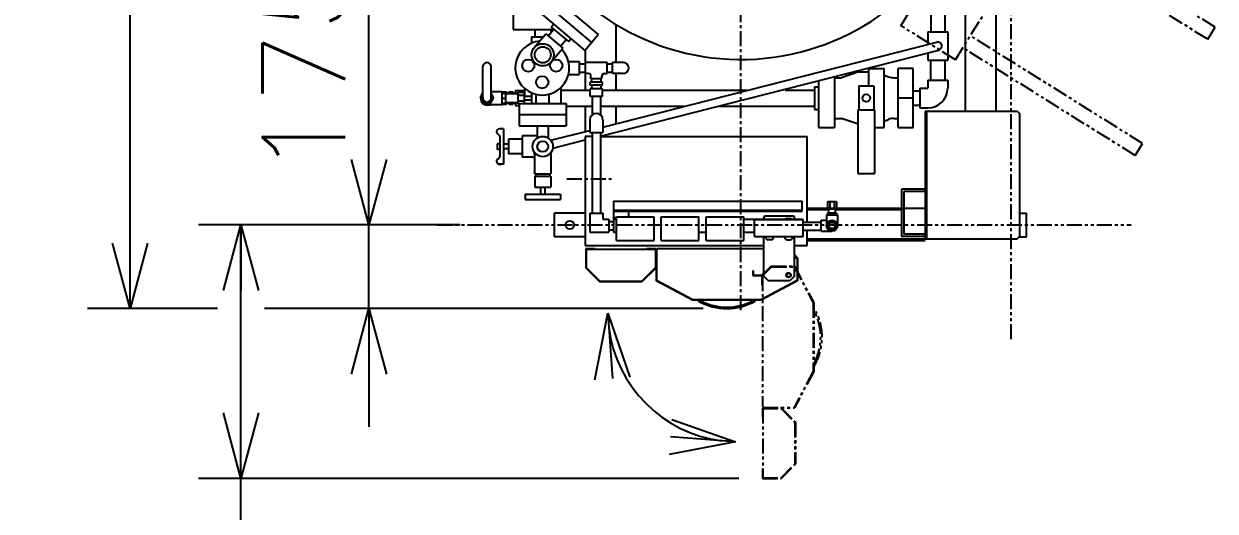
# Model space of a CAD drawing. Extents: x -1519 to 4918, y -4522 to 2416.
# Drawn here: x -1519 to 1005, y -1466 to -435 of the extents above; entities that cross this region are included whole.
import ezdxf
from ezdxf.enums import TextEntityAlignment as Align

# ---------------------------------------------------------------- set-up
doc = ezdxf.new("R2010")
doc.units = 0
for name, pattern in [('CENTER', [50.8, 31.75, -6.35, 6.35, -6.35]), ('DASHED', [19.05, 12.7, -6.35]), ('PHANTOM', [63.5, 31.75, -6.35, 6.35, -6.35, 6.35, -6.35])]:
    doc.linetypes.add(name, pattern=pattern)
doc.layers.get('0').update_dxf_attribs({"linetype": 'CONTINUOUS'})
doc.layers.get('DEFPOINTS').update_dxf_attribs({"linetype": 'CONTINUOUS'})
doc.layers.add('LY_1', color=7, linetype='CONTINUOUS')
doc.styles.add('MX_DIMTXSTY_2', font='txt.shx', dxfattribs={"width": 1.1, "bigfont": 'extfont.shx'})
doc.styles.add('MX_NOTE_STANDARD', font='txt.shx', dxfattribs={"bigfont": 'extfont.shx'})
doc.dimstyles.new('MXDIMSTYLE', dxfattribs={"dimscale": 50, "dimtxt": 4, "dimasz": 2.5, "dimexe": 1.8, "dimexo": 1, "dimgap": 1, "dimtad": 1, "dimblk1": 'OPEN30', "dimblk2": 'OPEN30', "dimsah": 1, "dimcen": 2.5, "dimazin": 3, "dimtfac": 1, "dimtmove": 0, "dimatfit": 3})

# ---------------------------------------------------------------- blocks, each defined once
blk = doc.blocks.new('_OPEN30')
at = {"color": 0, "linetype": 'BYBLOCK'}
for p, q in [((-1, 0.267949), (0, 0)), ((0, 0), (-1, -0.267949)), ((0, 0), (-1, 0))]:
    blk.add_line(p, q, dxfattribs=at)
blk = doc.blocks.new('*D2')
at = {"color": 110, "linetype": 'CONTINUOUS'}
blk.add_line((-1294.429968, -1037.699964), (-1294.429968, 1158.299959), dxfattribs=at)
at = {"layer": 'DEFPOINTS', "color": 0, "linetype": 'CONTINUOUS'}
for p in [(-1294.429968, 1158.299959), (-28.571448, 1158.299959), (-58.571692, -1037.699964)]:
    blk.add_point(p, dxfattribs=at)
at = {"color": 110, "linetype": 'CONTINUOUS', "xscale": 138.5, "yscale": 138.5, "zscale": 138.5}
for p, rotation in [((-1294.429968, 1158.299959), 90), ((-1294.429968, -1037.699964), 270)]:
    blk.add_blockref('_OPEN30', p, dxfattribs=dict(at, rotation=rotation))
at = {"color": 110, "linetype": 'CONTINUOUS', "style": 'MX_DIMTXSTY_2', "width": 0.991736}
blk.add_text('2195', height=175, rotation=90, dxfattribs=at).set_placement((-1431.929968, -260.774344), align=Align.MIDDLE_LEFT)
blk = doc.blocks.new('*D3')
at = {"color": 110, "linetype": 'CONTINUOUS'}
for p, q in [((-594.927595, -860.699964), (-1149.376262, -860.699964)), ((-1059.376265, -1396.799964), (-1059.376265, -860.699964)), ((-4.600264, -1396.799964), (-1149.376262, -1396.799964)), ((-1059.376265, -1997.930457), (-1059.376265, -1396.799964))]:
    blk.add_line(p, q, dxfattribs=at)
at = {"layer": 'DEFPOINTS', "color": 0, "linetype": 'CONTINUOUS'}
for p in [(-1059.376265, -860.699964), (-544.927595, -860.699964), (45.399736, -1396.799964)]:
    blk.add_point(p, dxfattribs=at)
at = {"color": 110, "linetype": 'CONTINUOUS', "xscale": 138.5, "yscale": 138.5, "zscale": 138.5}
for p, rotation in [((-1059.376265, -860.699964), 90), ((-1059.376265, -1396.799964), 270)]:
    blk.add_blockref('_OPEN30', p, dxfattribs=dict(at, rotation=rotation))
at = {"color": 110, "linetype": 'CONTINUOUS', "style": 'MX_NOTE_STANDARD'}
blk.add_text('535', height=175, rotation=90, dxfattribs=at).set_placement((-1196.876265, -1968.76379), align=Align.MIDDLE_LEFT)
blk = doc.blocks.new('*D4')
at = {"color": 110, "linetype": 'CONTINUOUS'}
for p, q in [((-788.408794, -860.699964), (-788.408794, -263.877973)), ((-788.408794, -860.699964), (-788.408794, -610.699964)), ((-594.927624, -860.699964), (-878.408792, -860.699964)), ((-788.408794, -1037.699964), (-788.408794, -860.699964)), ((-788.408794, -1037.699964), (-788.408794, -1287.699964))]:
    blk.add_line(p, q, dxfattribs=at)
at = {"layer": 'DEFPOINTS', "color": 0, "linetype": 'CONTINUOUS'}
for p in [(-788.408794, -860.699964), (-544.927624, -860.699964), (-30.000286, -1037.699964)]:
    blk.add_point(p, dxfattribs=at)
at = {"color": 110, "linetype": 'CONTINUOUS', "xscale": 138.5, "yscale": 138.5, "zscale": 138.5}
for p, rotation in [((-788.408794, -860.699964), 270), ((-788.408794, -1037.699964), 90)]:
    blk.add_blockref('_OPEN30', p, dxfattribs=dict(at, rotation=rotation))
at = {"color": 110, "linetype": 'CONTINUOUS', "style": 'MX_DIMTXSTY_2', "width": 1.022727}
blk.add_text('175', height=175, rotation=90, dxfattribs=at).set_placement((-925.908794, -759.048427), align=Align.MIDDLE_LEFT)

msp = doc.modelspace()

# ---------------------------------------------------------------- linework, layer by layer
at = {"layer": 'LY_1', "color": 110, "linetype": 'CENTER'}
msp.add_line((0, -1041.215783), (0, 1279.819538), dxfattribs=at)
at = {"layer": 'LY_1', "color": 50, "linetype": 'PHANTOM'}
for p, q in [((572.50039, -1102.506286), (572.50039, 1094.649207)), ((-642.845047, -860.699964), (826.444037, -860.699964))]:
    msp.add_line(p, q, dxfattribs=at)
at = {"layer": 'LY_1', "color": 170, "linetype": 'PHANTOM'}
for p, q in [((338.889622, -439.00539), (540.258942, -116.747113)), ((454.251228, -511.091322), (655.620548, -188.833045)), ((1004.749108, -442.368134), (639.722971, -214.274488)), ((988.85153, -467.809577), (623.825393, -239.715931)), ((454.251228, -511.091322), (338.889622, -439.00539)), ((988.85153, -467.809577), (1004.749108, -442.368134)), ((851.072521, -688.302082), (486.046384, -460.208436)), ((835.174943, -713.743525), (470.148806, -485.649879)), ((835.174943, -713.743525), (851.072521, -688.302082))]:
    msp.add_line(p, q, dxfattribs=at)
at = {"layer": 'LY_1', "color": 5, "linetype": 'CONTINUOUS'}
for p, q in [((540.000259, -317.000088), (540.000259, -619.999955)), ((474.999998, -330.249948), (474.999998, -619.999955)), ((-264.999824, -436.448504), (-264.999824, -517.098615)), ((-330.000086, -490.590611), (-330.000086, -519.948521)), ((-330.000086, -537.2485), (-330.000086, -575.115583)), ((-264.999824, -540.098406), (-264.999824, -575.115583)), ((-330.000086, -609.115652), (-330.000086, -662.959942)), ((-264.999824, -609.115652), (-264.999824, -646.44737)), ((140.000261, -825.000051), (390.000387, -825.000051)), ((140.000261, -889.999876), (540.000259, -889.999876))]:
    msp.add_line(p, q, dxfattribs=at)
at = {"layer": 'LY_1', "color": 130, "linetype": 'CONTINUOUS'}
for p, q in [((-398.196659, -377.32027), (-302.441105, -457.668724)), ((-482.499911, -396.00007), (-482.499911, -447.000175)), ((-330.672355, -491.313416), (-302.441105, -457.668724))]:
    msp.add_line(p, q, dxfattribs=at)
at = {"layer": 'LY_1', "color": 3, "linetype": 'CONTINUOUS'}
for p, q in [((-412.273544, -394.175123), (-316.51799, -474.523577)), ((402.000208, -402.999931), (402.000208, -452.115357)), ((431.999859, -402.999931), (431.999859, -452.115357)), ((-426.389169, -410.997469), (-330.633615, -491.345923)), ((-482.499911, -447.000175), (-397.20328, -447.000175)), ((-436.999946, -447.000175), (-436.999946, -462.415475)), ((-408.468384, -460.425689), (-396.676452, -446.372612)), ((-402.999876, -447.000175), (-402.999876, -453.908482)), ((-402.038657, -441.873189), (-396.896378, -435.74486)), ((-402.038657, -441.873189), (-365.26835, -472.727141)), ((396.000016, -452.115357), (396.000016, -478.525705)), ((396.000016, -452.115357), (438.00005, -452.115357)), ((438.00005, -452.115357), (438.00005, -512.115531)), ((-443.499754, -462.415475), (-443.499754, -476.298793)), ((-443.499754, -462.415475), (-418.623568, -462.415475)), ((-438.002117, -485.510713), (-413.447526, -456.247692)), ((-413.447526, -456.247692), (-377.443344, -486.458789)), ((-382.42282, -482.280513), (-370.630888, -468.227437)), ((-365.26835, -472.727141), (-360.126072, -466.598812)), ((51.000104, -566.169987), (414.870001, -473.731841)), ((-401.997935, -515.72181), (-377.443344, -486.458789)), ((93.589803, -573.199951), (419.129622, -490.499245)), ((396.000016, -496.375436), (396.000016, -512.115531)), ((-365.444509, -515.098406), (-342.82706, -515.098406)), ((-342.82706, -515.098406), (-342.82706, -542.098615)), ((-342.82706, -519.948521), (-329.327391, -519.948521)), ((-329.327391, -540.098406), (-329.327391, -517.098615)), ((-283.326938, -517.098615), (-329.327391, -517.098615)), ((-283.326938, -540.098406), (-283.326938, -517.098615)), ((-283.326938, -519.948521), (-272.327095, -519.948521)), ((-272.327095, -540.098406), (-272.327095, -517.098615)), ((-249.327304, -517.098615), (-272.327095, -517.098615)), ((270.5004, -529.615618), (303.499929, -529.615618)), ((270.5004, -529.615618), (270.5004, -566.515729)), ((303.499929, -654.615617), (303.499929, -529.615618)), ((365.00026, -529.615618), (333.0004, -529.615618)), ((333.0004, -654.615617), (333.0004, -529.615618)), ((365.00026, -654.615617), (365.00026, -529.615618)), ((396.000016, -512.115531), (438.00005, -512.115531)), ((402.000208, -554.115566), (402.000208, -512.115531)), ((431.999859, -512.115531), (431.999859, -554.115566)), ((-365.444509, -542.098615), (-342.82706, -542.098615)), ((-342.82706, -537.2485), (-329.327391, -537.2485)), ((-323.577008, -540.098406), (-329.327391, -540.098406)), ((-317.82706, -551.598737), (-317.82706, -545.84879)), ((-294.827269, -551.598737), (-317.82706, -551.598737)), ((-316.590622, -558.213261), (-316.294124, -551.59846)), ((-296.064608, -558.213247), (-296.361105, -551.598446)), ((-294.827269, -551.598737), (-294.827269, -545.84879)), ((-289.077322, -540.098406), (-283.326938, -540.098406)), ((-283.326938, -537.2485), (-272.327095, -537.2485)), ((-249.327304, -540.098406), (-272.327095, -540.098406)), ((164.000156, -555.312727), (164.000156, -654.615617)), ((197.99979, -546.67538), (197.99979, -573.199951)), ((197.99979, -549.115478), (213.000051, -549.115478)), ((249.499655, -536.635403), (212.999808, -549.115995)), ((249.499947, -536.635097), (270.5004, -536.635097)), ((303.499994, -543.36583), (312.67233, -547.003136)), ((323.731339, -549.115478), (333.0004, -549.115478)), ((396.000016, -554.115566), (396.000016, -571.1156)), ((396.000016, -554.115566), (438.00005, -554.115566)), ((438.00005, -554.115566), (438.00005, -571.1156)), ((-458.199641, -588.307616), (-458.199641, -571.964642)), ((-381.800187, -570.207048), (-381.800187, -603.748482)), ((-381.800187, -575.115583), (-319.327217, -575.115583)), ((-318.232481, -564.827837), (-319.327462, -564.013544)), ((-318.232479, -572.81629), (-319.32746, -573.630582)), ((-319.327217, -564.013724), (-319.327217, -559.027152)), ((-319.327217, -588.284354), (-319.327217, -573.630685)), ((-318.232157, -558.21316), (-319.327138, -559.027453)), ((-294.421821, -558.213204), (-318.232944, -558.213204)), ((-294.421821, -564.827671), (-318.232944, -564.827671)), ((-294.421821, -572.816301), (-318.232944, -572.816301)), ((-316.179688, -564.827739), (-316.590222, -572.81629)), ((-297.677271, -672.598124), (93.589803, -573.199951)), ((-296.064167, -572.816414), (-296.474702, -564.827862)), ((-293.327497, -573.63061), (-294.422128, -572.816577)), ((-293.327209, -559.027391), (-294.421839, -558.213358)), ((-293.326975, -564.014216), (-294.421606, -564.828249)), ((-293.327548, -564.013724), (-293.327548, -559.027152)), ((-293.327548, -588.284354), (-293.327548, -573.630685)), ((-293.327548, -575.115583), (15.78701, -575.115583)), ((-292.326981, -653.389401), (51.000104, -566.169987)), ((93.589803, -575.115583), (155.999755, -575.115583)), ((155.999755, -568.115722), (155.999755, -616.115513)), ((155.999755, -568.115722), (164.000156, -568.115722)), ((197.99979, -573.199951), (197.99979, -654.615617)), ((249.499947, -566.515729), (281.500243, -566.515729)), ((249.499947, -566.515729), (249.499947, -617.132184)), ((281.500243, -566.515729), (281.500243, -617.132184)), ((365.00026, -577.115792), (378.999981, -577.115792)), ((378.999981, -571.1156), (396.000016, -571.1156)), ((378.999981, -571.1156), (378.999981, -613.115635)), ((-469.999911, -603.748482), (-369.999911, -603.748482)), ((-443.499754, -580.92395), (-443.499754, -603.748482)), ((-434.577286, -584.106933), (-434.577286, -603.748482)), ((-407.377405, -584.106933), (-407.377405, -603.748482)), ((-318.232657, -589.098668), (-319.327288, -588.284635)), ((-294.421821, -589.098737), (-318.232944, -589.098737)), ((-314.977154, -589.098737), (-314.977154, -627.590558)), ((-297.677175, -589.098737), (-297.677175, -627.590558)), ((-293.327059, -588.284697), (-294.42169, -589.09873)), ((365.00026, -592.115618), (333.0004, -592.115618)), ((-369.999911, -609.115652), (-314.977154, -609.115652)), ((-297.677175, -609.115652), (-118.048531, -609.115652)), ((-47.786603, -609.115652), (155.999755, -609.115652)), ((155.999755, -616.115513), (164.000156, -616.115513)), ((247.899954, -617.132184), (247.899954, -752.115791)), ((247.899954, -617.132184), (283.100236, -617.132184)), ((283.100236, -617.132184), (283.100236, -752.115791)), ((365.00026, -607.115443), (378.999981, -607.115443)), ((378.999981, -613.115635), (396.000016, -613.115635)), ((-320.327321, -638.598685), (-320.327321, -665.098405)), ((-292.327008, -638.598685), (-292.327008, -665.098405)), ((164.000156, -654.615617), (197.99979, -654.615617)), ((197.99979, -635.115757), (213.000051, -635.115757)), ((247.031577, -646.752081), (213.000227, -635.115556)), ((283.100236, -654.615617), (303.499929, -654.615617)), ((303.500505, -640.865419), (312.672436, -637.228274)), ((323.731339, -635.115757), (333.0004, -635.115757)), ((333.0004, -654.615617), (365.00026, -654.615617)), ((-403.052438, -681.51829), (-320.32726, -660.502641)), ((-398.792818, -698.285695), (-329.99986, -680.809411)), ((-320.327321, -665.098405), (-292.327008, -665.098405)), ((-314.977182, -665.098405), (-314.977182, -835.6997)), ((-297.677148, -665.098405), (-297.677148, -835.6997)), ((390.000387, -699.999806), (390.000387, -889.999963)), ((-440.750205, -717.248441), (-437.150061, -717.079066)), ((-405.000085, -752.748377), (-405.000085, -757.748464)), ((247.899954, -752.115791), (283.100236, -752.115791)), ((140.173109, -828.199964), (185.501516, -828.199964)), ((183.44996, -826.049954), (184.249966, -826.849959)), ((183.449961, -811.649976), (183.449961, -826.049954)), ((183.449995, -811.65), (184.25, -810.849995)), ((184.249979, -810.849958), (201.649973, -810.849958)), ((184.249979, -826.849958), (201.649943, -826.849958)), ((185.449924, -826.849988), (185.749927, -834.69997)), ((188.199961, -810.849958), (188.199961, -826.849958)), ((197.699961, -810.849958), (197.699961, -826.849958)), ((200.149915, -834.699952), (200.449917, -826.84997)), ((200.398325, -828.199964), (340.000387, -828.199964)), ((201.649965, -810.849973), (202.449959, -811.649968)), ((201.650014, -826.850017), (202.45002, -826.050012)), ((202.449961, -811.649961), (202.449961, -826.04997)), ((-329.99986, -835.699964), (-394.999859, -835.699964)), ((-394.999859, -885.699964), (-394.999859, -835.699964)), ((-320.327295, -835.6997), (-292.327035, -835.6997)), ((-320.327295, -835.6997), (-320.327295, -876.19996)), ((-292.327035, -835.6997), (-292.327035, -848.1997)), ((-292.327035, -848.1997), (-279.827034, -848.1997)), ((-279.827034, -848.1997), (-279.827034, -876.19996)), ((-279.827034, -853.549813), (-269.999773, -853.549813)), ((131.500227, -854.599942), (169.949961, -854.599942)), ((169.949961, -873.699964), (169.949961, -850.699964)), ((169.949961, -850.699964), (181.449961, -850.699964)), ((181.449961, -839.199964), (181.449961, -862.199964)), ((181.449961, -839.199964), (204.449961, -839.199964)), ((183.449961, -835.499967), (183.449961, -839.199964)), ((183.449988, -835.500013), (184.249993, -834.700008)), ((184.249979, -834.699964), (201.649943, -834.699964)), ((198.949961, -856.199964), (186.949961, -856.199964)), ((186.949961, -856.199964), (186.949961, -868.199964)), ((188.199961, -834.699964), (188.199961, -839.199964)), ((197.699961, -834.699964), (197.699961, -839.199964)), ((198.949961, -856.199964), (198.949961, -868.199964)), ((201.649954, -834.69995), (202.449959, -835.499955)), ((202.449961, -835.499967), (202.449961, -839.199964)), ((204.449961, -839.199964), (204.449961, -862.199964)), ((590.000387, -835.699963), (605.00039, -835.699963)), ((605.00039, -885.699963), (605.00039, -835.699964)), ((-320.327295, -876.19996), (-279.827034, -876.19996)), ((-279.827034, -870.849847), (-269.999773, -870.849847)), ((131.500227, -871.899976), (169.949961, -871.899976)), ((169.949961, -873.699964), (192.949961, -873.699964)), ((198.949961, -868.199964), (186.949961, -868.199964)), ((-329.99986, -885.699964), (-394.999859, -885.699964)), ((140.000487, -893.199964), (390.000486, -893.199964)), ((590.000387, -885.699963), (605.00039, -885.699963))]:
    msp.add_line(p, q, dxfattribs=at)
at = {"layer": 'LY_1', "color": 193, "linetype": 'CONTINUOUS'}
for p, q in [((-546.649655, -592.115266), (-546.649655, -525.515228)), ((-529.349622, -592.115266), (-529.349622, -525.515228)), ((-529.349622, -578.153779), (-505.705498, -578.153779)), ((-505.705498, -606.076844), (-505.705498, -578.153779)), ((-505.705498, -579.115266), (-496.999639, -579.115266)), ((-496.999639, -579.115266), (-496.999639, -582.807616)), ((-491.499639, -579.115266), (-491.499639, -582.807616)), ((-491.499639, -579.115266), (-483.499639, -579.115266)), ((-483.499639, -579.115266), (-483.499639, -582.807616)), ((-477.399358, -576.115511), (-477.399358, -582.807616)), ((-477.399358, -576.115511), (-458.199641, -576.115511)), ((-471.889732, -604.328481), (-471.889732, -579.902135)), ((-471.889732, -579.902135), (-458.351271, -579.902135)), ((-458.351271, -603.74843), (-458.351271, -579.902135)), ((-551.678411, -592.115277), (-544.839044, -603.961419)), ((-551.678356, -592.115265), (-546.649655, -583.405302)), ((-544.839016, -603.961463), (-531.160274, -603.961463)), ((-531.16023, -603.961427), (-524.320858, -592.115289)), ((-529.349622, -583.405228), (-524.320884, -592.115265)), ((-505.705498, -581.538385), (-498.090114, -581.538385)), ((-505.705498, -592.115308), (-498.090114, -592.115308)), ((-505.705498, -602.692231), (-498.090114, -602.692231)), ((-505.705498, -605.115266), (-496.999639, -605.115266)), ((-498.090114, -602.692231), (-498.090114, -581.538385)), ((-498.090114, -582.807616), (-471.889732, -582.807616)), ((-498.090114, -601.423001), (-471.889732, -601.423001)), ((-496.999639, -601.423001), (-496.999639, -605.115266)), ((-491.499639, -601.423001), (-491.499639, -605.115266)), ((-491.499639, -605.115266), (-483.499639, -605.115266)), ((-483.499639, -581.265266), (-477.499639, -581.265266)), ((-483.499639, -601.423001), (-483.499639, -605.115266)), ((-483.499639, -602.965267), (-477.499639, -602.965267)), ((-477.399358, -601.423001), (-477.399358, -608.115022)), ((-471.889732, -586.008726), (-458.351271, -586.008726)), ((-471.889732, -598.221896), (-458.351271, -598.221896)), ((-471.789452, -604.328481), (-469.99964, -604.328481)), ((-458.351271, -588.307616), (-443.4997, -588.307616)), ((-458.351271, -595.923001), (-443.4997, -595.923001)), ((-529.534459, -606.076844), (-505.705498, -606.076844)), ((-477.399358, -608.115022), (-469.99964, -608.115022)), ((28.500227, -885.199966), (28.500227, -849.199966)), ((28.500227, -849.199966), (131.500227, -849.199966)), ((131.500227, -885.199966), (131.500227, -849.199966)), ((28.500227, -885.199966), (131.500227, -885.199966))]:
    msp.add_line(p, q, dxfattribs=at)
at = {"layer": 'LY_1', "color": 254, "linetype": 'CONTINUOUS'}
for p, q in [((-469.999911, -603.748482), (-469.999911, -650.748604)), ((-369.999911, -603.748482), (-369.999911, -650.748604)), ((-469.999911, -627.248543), (-369.999911, -627.248543)), ((-469.999911, -650.748604), (-369.999911, -650.748604)), ((-431.500242, -650.748604), (-431.500242, -676.582606)), ((-408.500016, -650.748604), (-408.500016, -676.582606)), ((-314.977182, -673.199964), (-329.99986, -673.199964)), ((-329.99986, -673.199964), (-329.99986, -835.6997)), ((-297.677148, -673.199964), (140.000227, -673.199964)), ((140.000227, -854.599942), (140.000227, -673.199964)), ((-437.150354, -710.721313), (-437.150354, -752.748377)), ((-402.849904, -710.721313), (-402.849904, -752.748377)), ((-436.999946, -752.748377), (-402.849904, -752.748377)), ((-434.999737, -752.748377), (-434.999737, -757.748464)), ((-436.999946, -757.748464), (-436.999946, -780.748691)), ((-436.999946, -757.748464), (-402.999876, -757.748464)), ((-436.999946, -780.748691), (-402.999876, -780.748691)), ((-424.499946, -780.748691), (-424.499946, -795.748517)), ((-415.499876, -780.748691), (-415.499876, -795.748517)), ((-402.999876, -757.748464), (-402.999876, -780.748691)), ((-457.499911, -795.748517), (-382.499911, -795.748517)), ((-457.499911, -795.748517), (-457.499911, -806.74836)), ((-457.499911, -806.74836), (-382.499911, -806.74836)), ((-382.499911, -795.748517), (-382.499911, -806.74836)), ((-329.99986, -835.699964), (-329.99986, -904.199964)), ((140.000227, -904.199964), (140.000227, -871.899976)), ((-329.99986, -904.199964), (48.499732, -904.199964)), ((113.499732, -904.199964), (140.000227, -904.199964))]:
    msp.add_line(p, q, dxfattribs=at)
at = {"layer": 'LY_1', "color": 132, "linetype": 'CONTINUOUS'}
for p, q in [((390.000387, -619.999955), (390.000387, -889.999955)), ((390.000387, -619.999955), (585.000387, -619.999955)), ((393.200387, -619.999955), (393.200387, -889.999955)), ((585.000387, -619.999955), (590.000387, -624.999955)), ((590.000387, -624.999955), (590.000387, -884.999955)), ((390.000387, -784.999955), (340.000387, -784.999955)), ((340.000387, -784.999955), (340.000387, -884.999955)), ((390.000387, -789.999955), (345.000387, -789.999955)), ((345.000387, -789.999955), (345.000387, -879.999955)), ((-269.999773, -810.199964), (-269.999773, -821.199964)), ((-269.999773, -810.199964), (130.000262, -810.199964)), ((-269.999773, -829.599964), (130.000262, -829.599964)), ((-269.999773, -831.199964), (130.000262, -831.199964)), ((110.000262, -831.199964), (110.000262, -829.599964)), ((130.000262, -831.199964), (130.000262, -810.199964)), ((390.000387, -879.999955), (345.000387, -879.999955)), ((390.000387, -884.999955), (340.000387, -884.999955)), ((390.000387, -889.999955), (585.000387, -889.999955)), ((585.000387, -889.999955), (590.000387, -884.999955))]:
    msp.add_line(p, q, dxfattribs=at)
at = {"layer": 'LY_1', "color": 151, "linetype": 'CONTINUOUS'}
for p, q in [((-510.586546, -673.37826), (-510.586546, -713.234217)), ((-503.335569, -657.172119), (-508.727589, -657.172119)), ((-503.336005, -657.172119), (-503.336005, -732.324706)), ((-463.658358, -679.248098), (-492.836214, -679.248098)), ((-492.836214, -679.249406), (-492.836214, -710.249598)), ((-431.500242, -672.248674), (-463.658358, -672.248674)), ((-463.658358, -672.248674), (-463.658358, -717.248587)), ((-516.586302, -688.749528), (-516.586302, -700.749476)), ((-510.586546, -688.748656), (-516.585866, -688.748656)), ((-510.586546, -700.748604), (-516.585866, -700.748604)), ((-492.836214, -689.998569), (-503.335569, -689.998569)), ((-492.836214, -699.498691), (-503.335569, -699.498691)), ((-463.658358, -710.24829), (-492.836214, -710.24829)), ((-440.75012, -717.248587), (-463.658358, -717.248587)), ((-503.335569, -732.324706), (-512.506101, -732.324706))]:
    msp.add_line(p, q, dxfattribs=at)
at = {"layer": 'LY_1', "color": 255, "linetype": 'CENTER'}
msp.add_line((-368.92465, -763.199964), (-274.504406, -763.199964), dxfattribs=at)
at = {"layer": 'LY_1', "color": 150, "linetype": 'CONTINUOUS'}
for p, q in [((-269.999773, -811.19999), (-269.999773, -876.19996)), ((-237.999773, -831.199964), (-237.999773, -843.799966)), ((-269.999773, -845.199964), (-263.999773, -845.199964)), ((-269.999773, -845.199964), (-263.999773, -845.199964)), ((-269.999773, -848.199964), (-263.999773, -848.199964)), ((-269.999773, -848.199964), (-263.999773, -848.199964)), ((6.000196, -848.199964), (130.000227, -848.199964)), ((130.000227, -848.199964), (130.000227, -849.199966)), ((-269.999773, -876.19996), (-263.999773, -876.19996)), ((-88.999773, -876.19996), (-73.999804, -876.19996)), ((6.000196, -876.19996), (28.500227, -876.19996))]:
    msp.add_line(p, q, dxfattribs=at)
at = {"layer": 'LY_1', "color": 122, "linetype": 'CONTINUOUS'}
for p, q in [((-249.999773, -829.599964), (-249.999773, -831.199964)), ((48.499732, -849.199966), (48.499732, -844.799964)), ((110.499732, -841.799964), (51.499732, -841.799964)), ((97.999732, -846.799964), (103.999732, -846.799964)), ((113.499732, -849.199966), (113.499732, -844.799964)), ((48.499732, -968.799964), (48.499732, -885.199966)), ((63.999732, -891.799964), (57.999732, -891.799964)), ((97.999732, -891.799964), (103.999732, -891.799964)), ((113.499732, -968.799964), (113.499732, -885.199966)), ((48.499732, -968.799964), (58.499732, -978.799964)), ((103.499732, -978.799964), (58.499732, -978.799964)), ((113.499732, -968.799964), (103.499732, -978.799964))]:
    msp.add_line(p, q, dxfattribs=at)
at = {"layer": 'LY_1', "color": 12, "linetype": 'CONTINUOUS'}
for p, q in [((-263.999773, -843.799966), (-183.999773, -843.799966)), ((-263.999773, -893.799966), (-263.999773, -843.799966)), ((-183.999773, -893.799966), (-183.999773, -843.799966)), ((-168.999773, -843.799966), (-88.999773, -843.799966)), ((-168.999773, -893.799966), (-168.999773, -843.799966)), ((-88.999773, -893.799966), (-88.999773, -843.799966)), ((-73.999804, -843.799966), (6.000196, -843.799966)), ((-73.999804, -893.799966), (-73.999804, -843.799966)), ((6.000196, -893.799966), (6.000196, -843.799966)), ((-263.999773, -893.799966), (-183.999773, -893.799966)), ((-168.999773, -893.799966), (-88.999773, -893.799966)), ((-73.999804, -893.799966), (6.000196, -893.799966))]:
    msp.add_line(p, q, dxfattribs=at)
at = {"layer": 'LY_1', "color": 11, "linetype": 'CONTINUOUS'}
for p, q in [((-309.000268, -911.199964), (-329.000268, -911.199964)), ((-329.000268, -911.199964), (-329.000268, -951.199964)), ((-309.000268, -912.399964), (-327.800268, -912.399964)), ((-327.800268, -912.399964), (-327.800268, -950.702907)), ((-181.200268, -912.399964), (-327.800268, -912.399964)), ((-309.000268, -911.199964), (-309.000268, -912.399964)), ((-200.000268, -911.199964), (-200.000268, -912.399964)), ((-180.000268, -911.199964), (-200.000268, -911.199964)), ((-181.200268, -912.399964), (-200.000268, -912.399964)), ((-181.200268, -912.399964), (-181.200268, -950.702907)), ((-180.000268, -911.199964), (-180.000268, -951.199964)), ((-329.000268, -951.199964), (-299.000268, -981.199964)), ((-327.800268, -950.702907), (-298.503212, -979.999964)), ((-181.200268, -950.702907), (-210.497325, -979.999964)), ((-180.000268, -951.199964), (-210.000268, -981.199964)), ((-210.000268, -981.199964), (-299.000268, -981.199964)), ((-210.497325, -979.999964), (-298.503212, -979.999964))]:
    msp.add_line(p, q, dxfattribs=at)
at = {"layer": 'LY_1', "color": 41, "linetype": 'CONTINUOUS'}
for p, q in [((-178.800268, -912.799964), (-180.000268, -912.799964)), ((-180.000268, -912.799964), (-180.000268, -979.022461)), ((-177.200268, -912.799964), (-178.800268, -912.799964)), ((-178.800268, -912.799964), (-178.800268, -978.299964)), ((-177.200268, -912.799964), (-177.200268, -911.199964)), ((48.499732, -911.199964), (-177.200268, -911.199964)), ((119.999732, -929.999964), (113.499732, -923.499964)), ((118.799732, -930.49702), (113.499732, -925.19702)), ((113.499732, -927.499964), (117.199732, -931.199964)), ((118.799732, -931.199964), (117.199732, -931.199964)), ((118.799732, -931.199964), (118.799732, -930.49702)), ((118.799732, -931.199964), (118.799732, -978.299964)), ((119.999732, -929.999964), (119.999732, -979.022461)), ((-102.59832, -1019.999964), (-180.000268, -979.022461)), ((-102.300268, -1018.799964), (-178.800268, -978.299964)), ((118.799732, -978.299964), (42.299732, -1018.799964)), ((119.999732, -979.022461), (42.861197, -1019.860509)), ((42.299732, -1019.999964), (-102.59832, -1019.999964)), ((42.299732, -1018.799964), (-102.300268, -1018.799964))]:
    msp.add_line(p, q, dxfattribs=at)
at = {"layer": 'LY_1', "color": 51, "linetype": 'PHANTOM'}
for p, q in [((25.999732, -957.799964), (25.199732, -957.799964)), ((25.199732, -957.799964), (25.199732, -967.799964)), ((25.999732, -957.799964), (25.999732, -966.999964)), ((64.199732, -947.799964), (44.199732, -967.799964)), ((64.696788, -948.999964), (45.399732, -968.29702)), ((64.199732, -947.799964), (113.222229, -947.799964)), ((65.399732, -948.999964), (64.696788, -948.999964)), ((65.399732, -948.999964), (112.499732, -948.999964)), ((112.499732, -948.999964), (152.999732, -1025.499964)), ((113.222229, -947.799964), (154.060277, -1024.938498)), ((25.199732, -967.799964), (44.199732, -967.799964)), ((25.999732, -966.999964), (43.868361, -966.999964)), ((43.868361, -966.999964), (50.705114, -960.16321)), ((44.199732, -967.799964), (51.270799, -960.728896)), ((44.199732, -967.799964), (44.199732, -987.799964)), ((45.399732, -968.999964), (45.399732, -968.29702)), ((45.399732, -968.999964), (45.399732, -1244.999964)), ((50.705114, -960.16321), (51.270799, -960.728896)), ((45.399732, -987.799964), (44.199732, -987.799964)), ((152.999732, -1025.499964), (152.999732, -1170.099964)), ((154.199732, -1025.499964), (154.199732, -1170.398015)), ((152.999732, -1170.099964), (112.499732, -1246.599964)), ((154.199732, -1170.398015), (113.222229, -1247.799964)), ((46.999732, -1244.999964), (45.399732, -1244.999964)), ((46.999732, -1244.999964), (46.999732, -1246.599964)), ((46.999732, -1246.599964), (112.499732, -1246.599964)), ((46.999732, -1246.599964), (46.999732, -1247.799964)), ((46.999732, -1247.799964), (113.222229, -1247.799964))]:
    msp.add_line(p, q, dxfattribs=at)
at = {"layer": 'LY_1', "color": 110, "linetype": 'CONTINUOUS'}
for p, q in [((-1109.376265, -1037.699964), (-1384.429966, -1037.699964)), ((-108.571692, -1037.699964), (-1009.376265, -1037.699964)), ((-466.74483, -1037.699964), (-878.408792, -1037.699964)), ((-80.000286, -1037.699964), (-409.601973, -1037.699964))]:
    msp.add_line(p, q, dxfattribs=at)
at = {"layer": 'LY_1', "color": 21, "linetype": 'PHANTOM'}
for p, q in [((45.399732, -1247.799964), (45.399732, -1267.799964)), ((45.399732, -1247.799964), (85.399732, -1247.799964)), ((46.599732, -1248.999964), (46.599732, -1267.799964)), ((46.599732, -1248.999964), (84.902675, -1248.999964)), ((46.599732, -1248.999964), (46.599732, -1395.599964)), ((84.902675, -1248.999964), (114.199732, -1278.29702)), ((85.399732, -1247.799964), (115.399732, -1277.799964)), ((45.399732, -1267.799964), (46.599732, -1267.799964)), ((114.199732, -1278.29702), (114.199732, -1366.302907)), ((115.399732, -1277.799964), (115.399732, -1366.799964)), ((45.399732, -1376.799964), (45.399732, -1396.799964)), ((45.399732, -1376.799964), (46.599732, -1376.799964)), ((46.599732, -1376.799964), (46.599732, -1395.599964)), ((84.902675, -1395.599964), (114.199732, -1366.302907)), ((85.399732, -1396.799964), (115.399732, -1366.799964)), ((45.399732, -1396.799964), (85.399732, -1396.799964)), ((46.599732, -1395.599964), (84.902675, -1395.599964))]:
    msp.add_line(p, q, dxfattribs=at)
at = {"layer": 'LY_1', "color": 110, "linetype": 'CONTINUOUS'}
for points in [[(-282.375829, -1047.376896), (-280.232496, -1077.376876)], [(-11.515914, -1319.589961), (-41.515978, -1317.295699)]]:
    msp.add_lwpolyline(points, dxfattribs=at)
at = {"layer": 'LY_1', "color": 3, "linetype": 'CONTINUOUS'}
for centre, radius in [((-419.999911, -500.615636), 23.5), ((-419.999911, -500.615636), 17.000001), ((-450.521413, -523.38916), 12.999999), ((-391.432842, -523.38916), 12.999999), ((-420.977345, -558.598598), 12.999999), ((265.499877, -592.115618), 7.999999), ((-362.49986, -860.699964), 9), ((192.949961, -862.199964), 11.5), ((192.949961, -862.199964), 8.65)]:
    msp.add_circle(centre, radius, dxfattribs=at)
at = {"layer": 'LY_1', "color": 254, "linetype": 'CONTINUOUS'}
for radius in [21.500002, 11.499999]:
    msp.add_circle((-419.999911, -694.748412), radius, dxfattribs=at)
at = {"layer": 'LY_1', "color": 122, "linetype": 'CONTINUOUS'}
msp.add_circle((100.999732, -966.799964), 5, dxfattribs=at)
at = {"layer": 'LY_1', "color": 41, "linetype": 'CONTINUOUS'}
msp.add_circle((100.999732, -966.799964), 4.1, dxfattribs=at)
msp.add_circle((100.999732, -966.799964), 4.1, dxfattribs=at)
at = {"layer": 'LY_1', "color": 132, "linetype": 'DASHED'}
msp.add_circle((100.999732, -966.799964), 4, dxfattribs=at)
at = {"layer": 'LY_1', "color": 3, "linetype": 'CONTINUOUS'}
for centre, radius, start, end in [((0, 0.000381), 510.599625, 275.73242, 47.948348), ((0, 0.000381), 510.599625, 208.746056, 275.73242), ((-420.977345, -528.598511), 57.149996, 95.466046, 42.475454), ((417.000033, -482.115444), 8.65, 284.254022, 104.253986), ((-249.327304, -528.598511), 11.499999, 269.756466, 90.243534), ((-323.577008, -545.84879), 5.749999, 359.999981, 89.999982), ((-289.077322, -545.84879), 5.749999, 89.999927, 179.999964), ((323.731339, -519.115391), 29.999978, 248.369137, 270.000018), ((396.000016, -571.1156), 42.000035, 270, 0), ((-306.327165, -638.598685), 14, 0, 179.999964), ((256.736972, -618.36553), 29.999978, 251.122632, 252.867882), ((323.731339, -665.115408), 29.999978, 89.999982, 111.630863)]:
    msp.add_arc(centre, radius, start, end, dxfattribs=at)
at = {"layer": 'LY_1', "color": 193, "linetype": 'CONTINUOUS'}
for centre, radius, start, end in [((-537.999639, -525.515228), 8.650017, 0, 180), ((-536.447599, -592.115308), 15.230769, 132.054099, 290.80699), ((-537.999639, -592.115266), 8.865577, 167.339466, 12.660534), ((-537.999639, -592.115266), 8.650017, 180, 0), ((-529.534459, -610.307613), 4.230769, 90.000036, 110.807032)]:
    msp.add_arc(centre, radius, start, end, dxfattribs=at)
at = {"layer": 'LY_1', "color": 151, "linetype": 'CONTINUOUS'}
for centre, radius, start, end in [((-513.00005, -663.770891), 5, 164.892842, 247.238095), ((-510.586546, -664.422659), 7.5, 75.165904, 164.893006), ((-517.836214, -675.29738), 7.5, 14.832978, 67.236983), ((-510.586546, -725.075037), 7.5, 154.501611, 284.834151), ((-517.836214, -713.889909), 7.5, 279.364863, 14.832978)]:
    msp.add_arc(centre, radius, start, end, dxfattribs=at)
at = {"layer": 'LY_1', "color": 254, "linetype": 'CONTINUOUS'}
for centre, start, end in [((-447.150092, -710.721313), 0, 30.468893), ((-392.84973, -710.721313), 149.531091, 179.999964)]:
    msp.add_arc(centre, 10.000001, start, end, dxfattribs=at)
at = {"layer": 'LY_1', "color": 122, "linetype": 'CONTINUOUS'}
for centre, radius, start, end in [((51.499732, -844.799964), 3, 90, 180), ((97.999732, -851.799964), 5, 90, 133.94552), ((103.999732, -851.799964), 5, 46.05448, 90), ((110.499732, -844.799964), 3, 0, 90), ((57.999732, -886.799964), 5, 161.337098, 270), ((63.999732, -886.799964), 5, 270, 18.662902), ((97.999732, -886.799964), 5, 161.337098, 270), ((103.999732, -886.799964), 5, 270, 18.662902)]:
    msp.add_arc(centre, radius, start, end, dxfattribs=at)
at = {"layer": 'LY_1', "color": 11, "linetype": 'CONTINUOUS'}
for radius, start, end in [(120, 239.598452, 300.401548), (117, 242.204228, 297.795772)]:
    msp.add_arc((-30.000268, -917.699964), radius, start, end, dxfattribs=at)
at = {"layer": 'LY_1', "color": 21, "linetype": 'PHANTOM'}
for radius, start, end in [(120, 329.598452, 30.401548), (117, 332.204228, 27.795772)]:
    msp.add_arc((51.899732, -1097.799964), radius, start, end, dxfattribs=at)
at = {"layer": 'LY_1', "color": 110, "linetype": 'CONTINUOUS'}
msp.add_arc((-5.425826, -1042.666966), 276.989829, 187.198736, 262.513384, dxfattribs=at)

# ---------------------------------------------------------------- block references
at = {"layer": 'LY_1', "color": 110, "linetype": 'CONTINUOUS', "xscale": 138.5, "yscale": 138.5, "zscale": 138.5}
for p, rotation in [((-282.375829, -1047.376896), 94.086524), ((-11.515914, -1319.589961), 355.626804)]:
    msp.add_blockref('_OPEN30', p, dxfattribs=dict(at, rotation=rotation))

# ---------------------------------------------------------------- dimensions: what is measured, and where the dimension line sits
at = {"layer": 'LY_1', "color": 110, "linetype": 'CONTINUOUS'}
for base, p1, p2, text, override, picture, middle in [((-1294.429968, 1158.299959), (-58.571692, -1037.699964), (-28.571448, 1158.299959), '2195', {"dimtxt": 3.5, "dimasz": 2.77, "dimdec": 3, "dimlfac": 0.02, "dimse1": 1, "dimse2": 1}, '*D2', (-1294.429968, 60.300036)), ((-788.408794, -860.699964), (-30.000286, -1037.699964), (-544.927624, -860.699964), '175', {"dimtxt": 3.5, "dimasz": 2.77, "dimdec": 3, "dimlfac": 0.02, "dimse1": 1}, '*D4', (-788.408794, -526.377973)), ((-1059.376265, -860.699964), (45.399736, -1396.799964), (-544.927595, -860.699964), '535', {"dimtxt": 3.5, "dimasz": 2.77, "dimdec": 3, "dimlfac": 0.02}, '*D3', (-1059.376265, -1735.430457))]:
    dim = msp.add_linear_dim(base=base, p1=p1, p2=p2, angle=90, text=text, dimstyle='MXDIMSTYLE', override=override, dxfattribs=at)
    dim.commit()
    dim.dimension.update_dxf_attribs({"geometry": picture, "text_midpoint": middle, "dimtype": 128})

doc.saveas('drawing.dxf')
